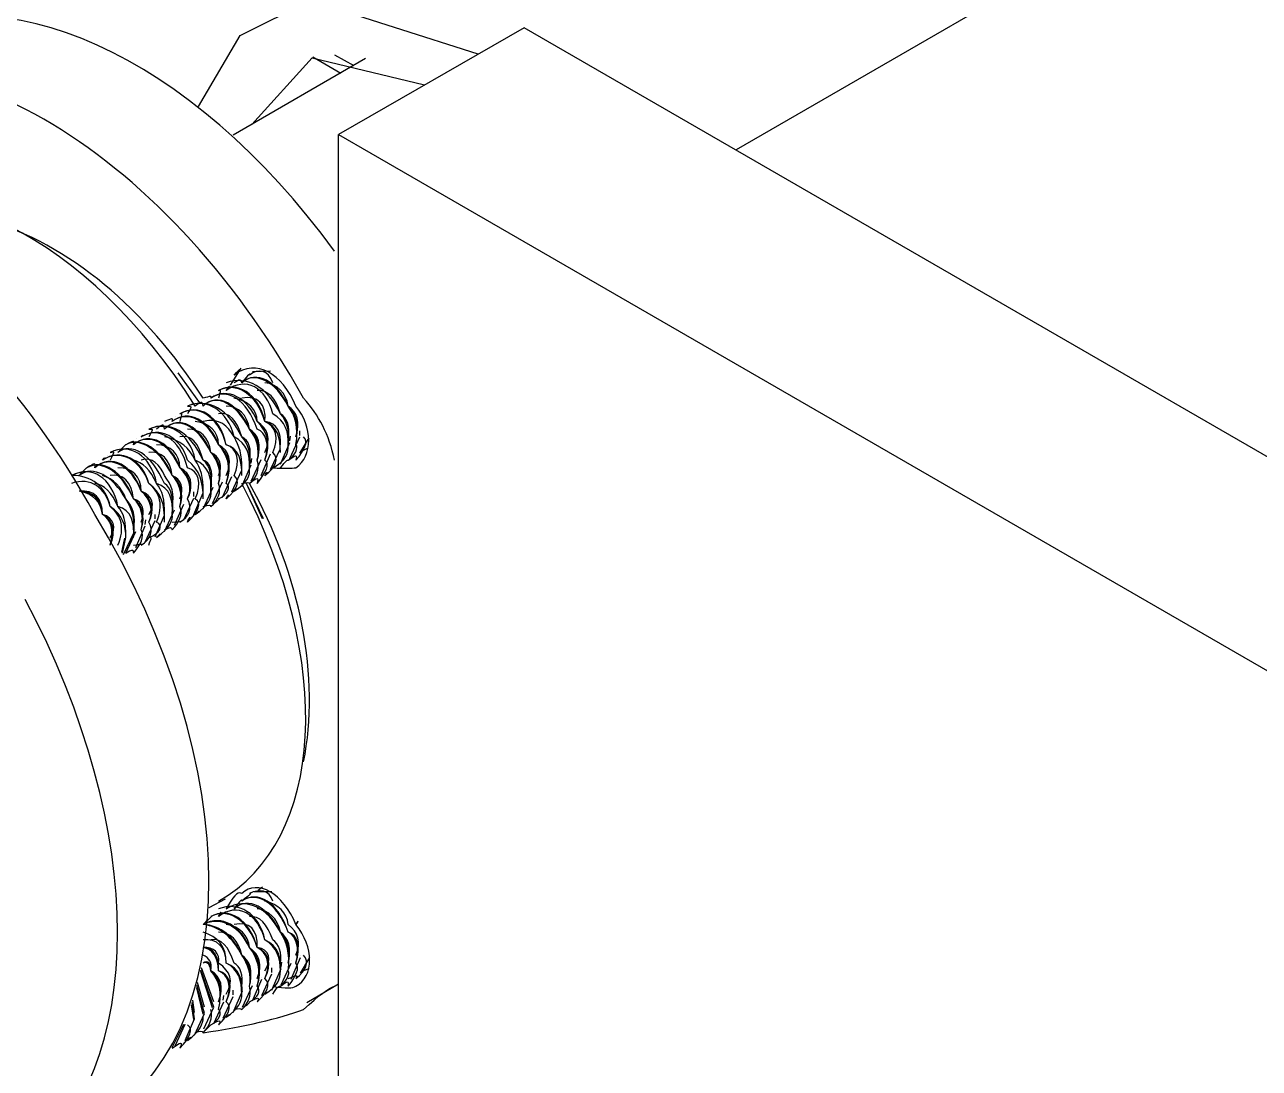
# Model space of a CAD drawing. Header units: inches. Extents: x 0.3 to 33.8, y 15.5 to 37.1.
# Drawn here: x 21.286 to 22.11, y 28.895 to 29.592 of the extents above; entities that cross this region are included whole.
import ezdxf

# ---------------------------------------------------------------- set-up
doc = ezdxf.new("R2010")
doc.units = ezdxf.units.IN
doc.header["$MEASUREMENT"] = 0

# ---------------------------------------------------------------- blocks, each defined once
blk = doc.blocks.new('60298_1')
at = {"transparency": 33554687}
for points in [[(24.06203, 30.83627), (21.76092, 29.50807)], [(21.40201, 29.53699), (21.4299, 29.5845), (21.47689, 29.60774), (21.58844, 29.57211)], [(21.61942, 29.58966), (21.49548, 29.5184), (22.94711, 28.68027)], [(23.07105, 28.75153), (21.61942, 29.58966)], [(21.4929, 29.57159), (21.50581, 29.56436)], [(21.51356, 29.56901), (21.42525, 29.51788)], [(21.43764, 29.52511), (21.47793, 29.56952), (21.5528, 29.55145)], [(21.49703, 29.55919), (21.47844, 29.57004)], [(21.49548, 28.6529), (21.49548, 29.5184)], [(21.40305, 29.3392), (21.38859, 29.35934)], [(21.40305, 29.3392), (21.38859, 29.35934)], [(21.43042, 29.36244), (21.42319, 29.35108)], [(21.45004, 29.36038), (21.43816, 29.35986)], [(21.43816, 29.35986), (21.43816, 29.35986)], [(21.44384, 29.36296), (21.44384, 29.36296)], [(21.44384, 29.36296), (21.44384, 29.36296)], [(21.41906, 29.34902), (21.41906, 29.34902)], [(21.42525, 29.35263), (21.42525, 29.35263)], [(21.43197, 29.35625), (21.43197, 29.35625)], [(21.40615, 29.34127), (21.40615, 29.34127)], [(21.41234, 29.34488), (21.41234, 29.34488)], [(21.39324, 29.33404), (21.39324, 29.33404)], [(21.39943, 29.33766), (21.39943, 29.33766)], [(21.38032, 29.32629), (21.38032, 29.32629)], [(21.38652, 29.33043), (21.38652, 29.33043)], [(21.3607, 29.31545), (21.3607, 29.31545)], [(21.36742, 29.31907), (21.36742, 29.31907)], [(21.37361, 29.32268), (21.37361, 29.32268)], [(21.46295, 29.3139), (21.46346, 29.317)], [(21.46295, 29.30202), (21.46966, 29.31648)], [(21.46966, 29.31752), (21.46966, 29.32061)], [(21.46966, 29.30564), (21.47586, 29.31597)], [(21.47534, 29.31958), (21.47534, 29.31958)], [(21.34831, 29.3077), (21.34831, 29.3077)], [(21.3545, 29.31183), (21.3545, 29.31183)], [(21.45004, 29.29479), (21.45675, 29.30873)], [(21.45675, 29.29841), (21.46295, 29.31287)], [(21.45675, 29.31028), (21.45675, 29.31028)], [(21.47224, 29.3077), (21.47534, 29.30925)], [(21.47534, 29.30925), (21.47534, 29.30925)], [(21.3354, 29.30047), (21.3354, 29.30047)], [(21.34159, 29.30409), (21.34159, 29.30409)], [(21.43713, 29.29892), (21.43764, 29.30202)], [(21.43713, 29.28705), (21.44384, 29.30151)], [(21.44384, 29.29066), (21.45004, 29.30512)], [(21.44384, 29.30306), (21.44384, 29.30306)], [(21.45004, 29.30667), (21.45004, 29.30667)], [(21.46295, 29.30202), (21.46295, 29.30202)], [(21.46966, 29.30564), (21.46966, 29.30564)], [(21.32249, 29.29324), (21.32249, 29.29324)], [(21.32868, 29.29686), (21.32868, 29.29686)], [(21.42422, 29.27982), (21.43093, 29.29428)], [(21.42422, 29.2917), (21.42422, 29.2917)], [(21.43093, 29.29531), (21.43093, 29.29841)], [(21.43093, 29.28343), (21.43713, 29.29789)], [(21.45004, 29.29479), (21.45004, 29.29479)], [(21.45675, 29.29841), (21.45675, 29.29841)], [(21.40511, 29.28033), (21.40511, 29.28343)], [(21.40511, 29.26846), (21.41182, 29.28292)], [(21.41131, 29.27207), (21.41802, 29.28653)], [(21.41131, 29.28447), (21.41131, 29.28447)], [(21.41802, 29.2762), (21.42422, 29.29014)], [(21.41802, 29.28808), (21.41802, 29.28808)], [(21.43093, 29.28343), (21.43093, 29.28343)], [(21.44539, 29.26174), (21.43403, 29.2855)], [(21.44488, 29.26174), (21.43403, 29.2855)], [(21.43713, 29.28705), (21.43713, 29.28705)], [(21.44384, 29.29066), (21.44384, 29.29066)], [(21.3922, 29.26123), (21.39891, 29.27569)], [(21.39891, 29.27672), (21.39891, 29.27982)], [(21.39891, 29.26484), (21.40511, 29.2793)], [(21.41802, 29.2762), (21.41802, 29.2762)], [(21.42422, 29.27982), (21.42422, 29.27982)], [(21.37929, 29.25348), (21.386, 29.26794)], [(21.386, 29.25761), (21.3922, 29.27155)], [(21.386, 29.26949), (21.386, 29.26949)], [(21.3922, 29.27311), (21.3922, 29.27311)], [(21.40511, 29.26846), (21.40511, 29.26846)], [(21.41131, 29.27207), (21.41131, 29.27207)], [(21.36638, 29.25813), (21.3669, 29.26123)], [(21.36638, 29.24625), (21.37309, 29.26071)], [(21.37309, 29.26174), (21.37309, 29.26484)], [(21.37309, 29.24987), (21.37929, 29.26432)], [(21.37929, 29.26587), (21.37929, 29.26587)], [(21.3922, 29.26123), (21.3922, 29.26123)], [(21.39891, 29.26484), (21.39891, 29.26484)], [(21.35192, 29.23799), (21.35915, 29.25296)], [(21.35347, 29.23902), (21.36018, 29.25348)], [(21.35347, 29.2509), (21.35347, 29.2509)], [(21.36018, 29.24264), (21.36638, 29.2571)], [(21.36018, 29.25451), (21.36018, 29.25451)], [(21.37309, 29.24987), (21.37309, 29.24987)], [(21.37929, 29.25348), (21.37929, 29.25348)], [(21.386, 29.25761), (21.386, 29.25761)], [(21.34727, 29.24728), (21.34727, 29.24728)], [(21.35089, 29.23954), (21.35295, 29.24883)], [(21.35141, 29.23902), (21.35347, 29.24935)], [(21.36018, 29.24264), (21.36018, 29.24264)], [(21.36638, 29.24625), (21.36638, 29.24625)], [(21.35347, 29.23902), (21.35347, 29.23902)], [(21.45107, 29.01283), (21.43919, 29.01283)], [(21.43919, 29.01283), (21.43919, 29.01283)], [(21.44488, 29.01593), (21.44178, 29.01387)], [(21.44488, 29.01593), (21.44488, 29.01593)], [(21.40924, 29.00251), (21.42009, 29.00819)], [(21.42628, 29.00509), (21.42628, 29.00509)], [(21.43248, 29.0087), (21.43248, 29.0087)], [(21.41338, 28.99786), (21.41338, 28.99786)], [(21.41957, 29.00147), (21.41957, 29.00147)], [(21.47018, 28.97049), (21.47018, 28.97049)], [(21.47586, 28.97255), (21.47586, 28.97255)], [(21.41234, 28.93951), (21.40408, 28.96223)], [(21.45107, 28.95913), (21.45107, 28.96223)], [(21.45107, 28.94725), (21.45727, 28.96171)], [(21.45727, 28.96274), (21.45779, 28.96584)], [(21.45727, 28.95087), (21.46398, 28.96532)], [(21.46398, 28.95448), (21.47018, 28.96894)], [(21.46398, 28.96687), (21.46398, 28.96687)], [(21.47018, 28.95861), (21.47638, 28.96894)], [(21.47276, 28.96068), (21.47586, 28.96171)], [(21.47586, 28.96171), (21.47586, 28.96171)], [(21.41234, 28.93589), (21.40356, 28.96068)], [(21.41131, 28.93537), (21.40356, 28.95964)], [(21.43816, 28.94002), (21.44436, 28.95448)], [(21.44436, 28.94363), (21.45107, 28.9581)], [(21.44436, 28.95551), (21.44436, 28.95551)], [(21.46398, 28.95448), (21.46398, 28.95448)], [(21.47018, 28.95861), (21.47018, 28.95861)], [(21.40615, 28.93176), (21.40098, 28.95035)], [(21.40511, 28.93124), (21.40098, 28.9488)], [(21.40615, 28.93589), (21.4015, 28.95241)], [(21.42525, 28.94415), (21.42525, 28.94725)], [(21.42525, 28.93227), (21.43145, 28.94673)], [(21.43145, 28.93589), (21.43816, 28.95035)], [(21.43145, 28.94828), (21.43145, 28.94828)], [(21.43816, 28.9519), (21.43816, 28.9519)], [(21.45107, 28.94725), (21.45107, 28.94725)], [(21.45727, 28.95087), (21.45727, 28.95087)], [(21.47431, 28.93899), (21.49548, 28.95138)], [(21.39891, 28.92763), (21.39737, 28.93744)], [(21.39943, 28.92814), (21.39788, 28.93899)], [(21.39943, 28.93227), (21.3984, 28.94054)], [(21.41234, 28.92505), (21.41906, 28.93951)], [(21.41234, 28.93692), (21.41234, 28.93692)], [(21.41854, 28.94054), (21.41906, 28.94363)], [(21.41854, 28.92866), (21.42525, 28.94312)], [(21.43816, 28.94002), (21.43816, 28.94002)], [(21.44436, 28.94363), (21.44436, 28.94363)], [(21.39943, 28.9173), (21.40615, 28.93176)], [(21.39943, 28.92969), (21.39943, 28.92969)], [(21.40563, 28.92143), (21.41234, 28.93589)], [(21.40615, 28.93331), (21.40615, 28.93331)], [(21.41854, 28.92866), (21.41854, 28.92866)], [(21.42525, 28.93227), (21.42525, 28.93227)], [(21.43145, 28.93589), (21.43145, 28.93589)], [(21.38446, 28.90904), (21.3922, 28.92453)], [(21.38652, 28.91007), (21.39324, 28.92453)], [(21.39324, 28.91368), (21.39943, 28.92814)], [(21.39324, 28.92556), (21.39324, 28.92556)], [(21.39324, 28.92453), (21.39324, 28.92453)], [(21.40563, 28.92143), (21.40563, 28.92143)], [(21.41234, 28.92505), (21.41234, 28.92505)], [(21.39324, 28.91368), (21.39324, 28.91368)], [(21.39943, 28.9173), (21.39943, 28.9173)], [(21.38652, 28.91007), (21.38652, 28.91007)]]:
    blk.add_lwpolyline(points, dxfattribs=at)
for points in [[(21.4929, 29.44042), (21.39767, 29.5714), (21.2688, 29.62989), (21.18306, 29.57985)], [(21.39995, 29.33714), (21.32923, 29.44935), (21.22344, 29.50304), (21.15207, 29.46108)], [(21.40511, 29.3423), (21.3673, 29.40172), (21.31533, 29.44585), (21.26052, 29.46108)], [(21.41544, 29.00664), (21.487, 29.0472), (21.49313, 29.16647), (21.43093, 29.2855)], [(21.47224, 29.09959), (21.48322, 29.15556), (21.47073, 29.22325), (21.4361, 29.2855)], [(21.28634, 28.83106), (21.36884, 28.89393), (21.36833, 29.05477), (21.28634, 29.20804)]]:
    blk.add_open_spline(points, degree=3, dxfattribs=at)
for points, knots in [([(21.4929, 29.30099), (21.48928, 29.31798), (21.48228, 29.33119), (21.47224, 29.3423), (21.37803, 29.51177), (21.22112, 29.60236), (21.12109, 29.5437), (21.10485, 29.53523), (21.08874, 29.51841), (21.07461, 29.49206)], [0, 0, 0, 0, 1, 1, 1, 2, 2, 2, 3, 3, 3, 3]), ([(21.33282, 28.85688), (21.43439, 28.91617), (21.43439, 29.09734), (21.33282, 29.26484), (21.24085, 29.43258), (21.08395, 29.52316), (20.98682, 29.46624)], [0, 0, 0, 0, 1, 1, 1, 2, 2, 2, 2]), ([(21.45159, 29.29583), (21.45965, 29.29551), (21.46442, 29.29569), (21.46708, 29.29583), (21.47853, 29.30383), (21.47853, 29.32324), (21.46708, 29.33714), (21.45779, 29.35917), (21.44098, 29.36887), (21.42577, 29.35779), (21.4306, 29.36287), (21.43058, 29.36287), (21.42577, 29.35779)], [0, 0, 0, 0, 1, 1, 1, 2, 2, 2, 3, 3, 3, 4, 4, 4, 4]), ([(21.45159, 29.35263), (21.44849, 29.36141), (21.44219, 29.36235), (21.4361, 29.35779), (21.4367, 29.35917), (21.43584, 29.35848), (21.43093, 29.35263)], [0, 0, 0, 0, 1, 1, 1, 2, 2, 2, 2]), ([(21.45159, 29.30615), (21.45609, 29.31552), (21.45376, 29.32334), (21.44642, 29.32681), (21.44098, 29.34547), (21.42697, 29.35356), (21.41544, 29.34747), (21.41739, 29.34802), (21.41653, 29.34733), (21.41544, 29.3423)], [0, 0, 0, 0, 1, 1, 1, 2, 2, 2, 3, 3, 3, 3]), ([(21.45675, 29.30615), (21.45689, 29.31599), (21.45456, 29.3238), (21.44642, 29.32681), (21.44179, 29.34594), (21.42778, 29.35403), (21.41544, 29.34747)], [0, 0, 0, 0, 1, 1, 1, 2, 2, 2, 2]), ([(21.46192, 29.31132), (21.46252, 29.31924), (21.46019, 29.32706), (21.45159, 29.33197), (21.44742, 29.34918), (21.43341, 29.35727), (21.4206, 29.34747), (21.42383, 29.35174), (21.42297, 29.35105), (21.4206, 29.34747)], [0, 0, 0, 0, 1, 1, 1, 2, 2, 2, 3, 3, 3, 3]), ([(21.46192, 29.31132), (21.46333, 29.31971), (21.461, 29.32752), (21.45675, 29.33197), (21.44822, 29.34965), (21.43421, 29.35774), (21.4206, 29.35263)], [0, 0, 0, 0, 1, 1, 1, 2, 2, 2, 2]), ([(21.46708, 29.31132), (21.46896, 29.32296), (21.46663, 29.33077), (21.46192, 29.33714), (21.45385, 29.3529), (21.43985, 29.36099), (21.43093, 29.35263), (21.43026, 29.35546), (21.42941, 29.35476), (21.42577, 29.35263)], [0, 0, 0, 0, 1, 1, 1, 2, 2, 2, 3, 3, 3, 3]), ([(21.46708, 29.31648), (21.46977, 29.32342), (21.46744, 29.33124), (21.46192, 29.33714), (21.45466, 29.35337), (21.44065, 29.36146), (21.43093, 29.35263)], [0, 0, 0, 0, 1, 1, 1, 2, 2, 2, 2]), ([(21.46708, 29.31648), (21.4699, 29.32645), (21.46794, 29.33304), (21.46192, 29.33714), (21.46035, 29.34619), (21.45455, 29.35179), (21.44642, 29.35263)], [0, 0, 0, 0, 1, 1, 1, 2, 2, 2, 2]), ([(21.44126, 29.30099), (21.44321, 29.30809), (21.44088, 29.31591), (21.4361, 29.32165), (21.42811, 29.33804), (21.4141, 29.34613), (21.40511, 29.33714), (21.40451, 29.34059), (21.40366, 29.3399), (21.39995, 29.33714)], [0, 0, 0, 0, 1, 1, 1, 2, 2, 2, 3, 3, 3, 3]), ([(21.44642, 29.30099), (21.44965, 29.31181), (21.44732, 29.31963), (21.44126, 29.32165), (21.43455, 29.34175), (21.42054, 29.34984), (21.41028, 29.3423), (21.41095, 29.34431), (21.41009, 29.34362), (21.40511, 29.3423)], [0, 0, 0, 0, 1, 1, 1, 2, 2, 2, 3, 3, 3, 3]), ([(21.44126, 29.30099), (21.44402, 29.30856), (21.44169, 29.31637), (21.4361, 29.32165), (21.42892, 29.3385), (21.4149, 29.34659), (21.40511, 29.33714)], [0, 0, 0, 0, 1, 1, 1, 2, 2, 2, 2]), ([(21.44642, 29.30099), (21.45046, 29.31227), (21.44812, 29.32009), (21.44126, 29.32681), (21.43535, 29.34222), (21.42134, 29.35031), (21.41028, 29.3423)], [0, 0, 0, 0, 1, 1, 1, 2, 2, 2, 2]), ([(21.44642, 29.30615), (21.4506, 29.3153), (21.44863, 29.32189), (21.44126, 29.32681), (21.44104, 29.33504), (21.43524, 29.34064), (21.42577, 29.3423)], [0, 0, 0, 0, 1, 1, 1, 2, 2, 2, 2]), ([(21.45675, 29.31132), (21.45703, 29.31902), (21.45507, 29.3256), (21.44642, 29.32681), (21.44748, 29.33875), (21.44168, 29.34436), (21.43093, 29.3423)], [0, 0, 0, 0, 1, 1, 1, 2, 2, 2, 2]), ([(21.46192, 29.31648), (21.46347, 29.32273), (21.46151, 29.32932), (21.45675, 29.33197), (21.45391, 29.34247), (21.44812, 29.34808), (21.44126, 29.34747)], [0, 0, 0, 0, 1, 1, 1, 2, 2, 2, 2]), ([(21.42577, 29.29066), (21.43034, 29.30066), (21.42801, 29.30848), (21.4206, 29.31132), (21.41524, 29.33061), (21.40123, 29.33869), (21.38962, 29.33197), (21.39164, 29.33316), (21.39079, 29.33247), (21.38962, 29.32681)], [0, 0, 0, 0, 1, 1, 1, 2, 2, 2, 3, 3, 3, 3]), ([(21.43093, 29.29066), (21.43115, 29.30113), (21.42882, 29.30894), (21.4206, 29.31132), (21.41604, 29.33107), (21.40203, 29.33916), (21.38962, 29.33197)], [0, 0, 0, 0, 1, 1, 1, 2, 2, 2, 2]), ([(21.4361, 29.29583), (21.43758, 29.30484), (21.43525, 29.31266), (21.43093, 29.31648), (21.42248, 29.33479), (21.40847, 29.34288), (21.39478, 29.33714)], [0, 0, 0, 0, 1, 1, 1, 2, 2, 2, 2]), ([(21.4361, 29.29583), (21.43678, 29.30438), (21.43445, 29.31219), (21.42577, 29.31648), (21.42167, 29.33432), (21.40766, 29.34241), (21.39478, 29.33714), (21.39808, 29.33688), (21.39722, 29.33618), (21.39478, 29.33197)], [0, 0, 0, 0, 1, 1, 1, 2, 2, 2, 3, 3, 3, 3]), ([(21.4361, 29.30099), (21.43772, 29.30787), (21.43576, 29.31446), (21.43093, 29.31648), (21.42816, 29.32761), (21.42237, 29.33321), (21.41544, 29.33197)], [0, 0, 0, 0, 1, 1, 1, 2, 2, 2, 2]), ([(21.44126, 29.30099), (21.44416, 29.31158), (21.4422, 29.31817), (21.4361, 29.32165), (21.4346, 29.33132), (21.42881, 29.33693), (21.4206, 29.33714)], [0, 0, 0, 0, 1, 1, 1, 2, 2, 2, 2]), ([(21.41028, 29.28033), (21.41184, 29.28998), (21.40951, 29.29779), (21.40511, 29.30099), (21.39673, 29.31992), (21.38272, 29.32801), (21.36896, 29.32165)], [0, 0, 0, 0, 1, 1, 1, 2, 2, 2, 2]), ([(21.41544, 29.2855), (21.41747, 29.29323), (21.41514, 29.30104), (21.41028, 29.30615), (21.40236, 29.32317), (21.38835, 29.33126), (21.37929, 29.32165), (21.37877, 29.32573), (21.37791, 29.32504), (21.37413, 29.32165)], [0, 0, 0, 0, 1, 1, 1, 2, 2, 2, 3, 3, 3, 3]), ([(21.4206, 29.2855), (21.42391, 29.29695), (21.42158, 29.30476), (21.41544, 29.31132), (21.4088, 29.32689), (21.39479, 29.33498), (21.38446, 29.32681), (21.38521, 29.32944), (21.38435, 29.32875), (21.37929, 29.32681)], [0, 0, 0, 0, 1, 1, 1, 2, 2, 2, 3, 3, 3, 3]), ([(21.41544, 29.2855), (21.41827, 29.29369), (21.41594, 29.30151), (21.41028, 29.30615), (21.40317, 29.32364), (21.38916, 29.33173), (21.37929, 29.32165)], [0, 0, 0, 0, 1, 1, 1, 2, 2, 2, 2]), ([(21.4206, 29.2855), (21.42471, 29.29741), (21.42238, 29.30523), (21.41544, 29.31132), (21.4096, 29.32735), (21.3956, 29.33544), (21.38446, 29.32681)], [0, 0, 0, 0, 1, 1, 1, 2, 2, 2, 2]), ([(21.4206, 29.29066), (21.42485, 29.30043), (21.42289, 29.30702), (21.41544, 29.31132), (21.41529, 29.32018), (21.4095, 29.32578), (21.39995, 29.32681)], [0, 0, 0, 0, 1, 1, 1, 2, 2, 2, 2]), ([(21.43093, 29.29583), (21.43128, 29.30415), (21.42932, 29.31074), (21.42577, 29.31648), (21.42173, 29.32389), (21.41593, 29.3295), (21.40511, 29.32681)], [0, 0, 0, 0, 1, 1, 1, 2, 2, 2, 2]), ([(21.39995, 29.27517), (21.4046, 29.28579), (21.40226, 29.29361), (21.39478, 29.29583), (21.38949, 29.31574), (21.37548, 29.32383), (21.3638, 29.31648), (21.36589, 29.3183), (21.36504, 29.3176), (21.3638, 29.31648)], [0, 0, 0, 0, 1, 1, 1, 2, 2, 2, 3, 3, 3, 3]), ([(21.40511, 29.27517), (21.4054, 29.28626), (21.40307, 29.29408), (21.39478, 29.30099), (21.3903, 29.3162), (21.37628, 29.32429), (21.3638, 29.31648)], [0, 0, 0, 0, 1, 1, 1, 2, 2, 2, 2]), ([(21.41028, 29.28033), (21.41103, 29.28951), (21.4087, 29.29733), (21.39995, 29.30099), (21.39593, 29.31946), (21.38192, 29.32755), (21.36896, 29.32165), (21.37233, 29.32201), (21.37147, 29.32132), (21.36896, 29.31648)], [0, 0, 0, 0, 1, 1, 1, 2, 2, 2, 3, 3, 3, 3]), ([(21.40511, 29.28033), (21.40554, 29.28929), (21.40358, 29.29588), (21.39995, 29.30099), (21.39598, 29.30903), (21.39019, 29.31463), (21.37929, 29.31648)], [0, 0, 0, 0, 1, 1, 1, 2, 2, 2, 2]), ([(21.41028, 29.2855), (21.41198, 29.293), (21.41001, 29.29959), (21.40511, 29.30099), (21.40242, 29.31274), (21.39662, 29.31835), (21.38962, 29.31648)], [0, 0, 0, 0, 1, 1, 1, 2, 2, 2, 2]), ([(21.41544, 29.29066), (21.41841, 29.29672), (21.41645, 29.30331), (21.41028, 29.30615), (21.40886, 29.31646), (21.40306, 29.32206), (21.39478, 29.32165)], [0, 0, 0, 0, 1, 1, 1, 2, 2, 2, 2]), ([(21.46192, 29.30099), (21.46696, 29.30458), (21.46799, 29.30498), (21.46708, 29.30099), (21.4731, 29.30793), (21.47543, 29.3131), (21.47224, 29.31648)], [0, 0, 0, 0, 1, 1, 1, 2, 2, 2, 2]), ([(21.38446, 29.26484), (21.38529, 29.27464), (21.38296, 29.28246), (21.37413, 29.2855), (21.37018, 29.30459), (21.35617, 29.31268), (21.34314, 29.30615), (21.34659, 29.30715), (21.34573, 29.30646), (21.34314, 29.30099)], [0, 0, 0, 0, 1, 1, 1, 2, 2, 2, 3, 3, 3, 3]), ([(21.38962, 29.27001), (21.39172, 29.27836), (21.38939, 29.28618), (21.38446, 29.29066), (21.37662, 29.30831), (21.36261, 29.3164), (21.35347, 29.31132), (21.35302, 29.31086), (21.35217, 29.31017), (21.34831, 29.30615)], [0, 0, 0, 0, 1, 1, 1, 2, 2, 2, 3, 3, 3, 3]), ([(21.38446, 29.26484), (21.38609, 29.27511), (21.38376, 29.28293), (21.37929, 29.2855), (21.37098, 29.30506), (21.35698, 29.31314), (21.34831, 29.30615)], [0, 0, 0, 0, 1, 1, 1, 2, 2, 2, 2]), ([(21.39478, 29.27517), (21.39816, 29.28208), (21.39583, 29.28989), (21.38962, 29.29583), (21.38305, 29.31202), (21.36904, 29.32012), (21.35863, 29.31132), (21.35946, 29.31458), (21.3586, 29.31389), (21.35347, 29.31132)], [0, 0, 0, 0, 1, 1, 1, 2, 2, 2, 3, 3, 3, 3]), ([(21.38962, 29.27001), (21.39253, 29.27883), (21.3902, 29.28665), (21.38446, 29.29066), (21.37742, 29.30877), (21.36341, 29.31686), (21.35347, 29.31132)], [0, 0, 0, 0, 1, 1, 1, 2, 2, 2, 2]), ([(21.39478, 29.27517), (21.39896, 29.28255), (21.39663, 29.29036), (21.38962, 29.29583), (21.38386, 29.31249), (21.36985, 29.32058), (21.35863, 29.31132)], [0, 0, 0, 0, 1, 1, 1, 2, 2, 2, 2]), ([(21.39478, 29.27517), (21.3991, 29.28557), (21.39714, 29.29216), (21.38962, 29.29583), (21.38955, 29.30531), (21.38375, 29.31092), (21.37413, 29.31132)], [0, 0, 0, 0, 1, 1, 1, 2, 2, 2, 2]), ([(21.45159, 29.29583), (21.45409, 29.29715), (21.45512, 29.29754), (21.45159, 29.29583), (21.46022, 29.30049), (21.46255, 29.30567), (21.46192, 29.31132)], [0, 0, 0, 0, 1, 1, 1, 2, 2, 2, 2]), ([(21.45675, 29.29583), (21.46052, 29.30086), (21.46155, 29.30126), (21.46192, 29.30099), (21.46666, 29.30421), (21.46899, 29.30939), (21.46708, 29.31132)], [0, 0, 0, 0, 1, 1, 1, 2, 2, 2, 2]), ([(21.36896, 29.25968), (21.37241, 29.26721), (21.37008, 29.27503), (21.3638, 29.28033), (21.35731, 29.29716), (21.3433, 29.30525), (21.33282, 29.29583), (21.33371, 29.29972), (21.33286, 29.29902), (21.32765, 29.29583)], [0, 0, 0, 0, 1, 1, 1, 2, 2, 2, 3, 3, 3, 3]), ([(21.36896, 29.25968), (21.37322, 29.26768), (21.37089, 29.2755), (21.3638, 29.28033), (21.35811, 29.29762), (21.3441, 29.30571), (21.33282, 29.29583)], [0, 0, 0, 0, 1, 1, 1, 2, 2, 2, 2]), ([(21.37929, 29.25968), (21.37966, 29.2714), (21.37732, 29.27921), (21.36896, 29.2855), (21.36455, 29.30134), (21.35054, 29.30943), (21.33798, 29.30099)], [0, 0, 0, 0, 1, 1, 1, 2, 2, 2, 2]), ([(21.37413, 29.25968), (21.37885, 29.27093), (21.37652, 29.27875), (21.36896, 29.2855), (21.36374, 29.30088), (21.34973, 29.30897), (21.33798, 29.30099), (21.34015, 29.30343), (21.33929, 29.30274), (21.33798, 29.30099)], [0, 0, 0, 0, 1, 1, 1, 2, 2, 2, 3, 3, 3, 3]), ([(21.37929, 29.26484), (21.37979, 29.27442), (21.37783, 29.28101), (21.37413, 29.2855), (21.37024, 29.29416), (21.36444, 29.29977), (21.35863, 29.30099)], [0, 0, 0, 0, 1, 1, 1, 2, 2, 2, 2]), ([(21.38446, 29.27001), (21.38623, 29.27814), (21.38427, 29.28472), (21.37929, 29.29066), (21.37667, 29.29788), (21.37088, 29.30348), (21.3638, 29.30099)], [0, 0, 0, 0, 1, 1, 1, 2, 2, 2, 2]), ([(21.38962, 29.27517), (21.39267, 29.28186), (21.3907, 29.28844), (21.38446, 29.29066), (21.38311, 29.3016), (21.37732, 29.3072), (21.36896, 29.30615)], [0, 0, 0, 0, 1, 1, 1, 2, 2, 2, 2]), ([(21.43093, 29.2855), (21.43478, 29.286), (21.43581, 29.2864), (21.4361, 29.2855), (21.44091, 29.28935), (21.44324, 29.29453), (21.44126, 29.30099)], [0, 0, 0, 0, 1, 1, 1, 2, 2, 2, 2]), ([(21.4361, 29.2855), (21.44121, 29.28971), (21.44224, 29.29011), (21.44126, 29.2855), (21.44735, 29.29306), (21.44968, 29.29824), (21.44642, 29.30099)], [0, 0, 0, 0, 1, 1, 1, 2, 2, 2, 2]), ([(21.44642, 29.29066), (21.44765, 29.29343), (21.44868, 29.29383), (21.44642, 29.29066), (21.45379, 29.29678), (21.45612, 29.30196), (21.45159, 29.30615)], [0, 0, 0, 0, 1, 1, 1, 2, 2, 2, 2]), ([(21.35863, 29.24935), (21.35954, 29.25978), (21.35721, 29.2676), (21.34831, 29.27001), (21.34444, 29.28973), (21.33042, 29.29782), (21.31732, 29.29066), (21.32147, 29.29265), (21.32118, 29.29246), (21.31732, 29.29066)], [0, 0, 0, 0, 1, 1, 1, 2, 2, 2, 3, 3, 3, 3]), ([(21.3638, 29.25451), (21.36598, 29.2635), (21.36364, 29.27132), (21.35863, 29.27517), (21.35087, 29.29344), (21.33686, 29.30154), (21.32765, 29.29583), (21.32728, 29.296), (21.32642, 29.29531), (21.32249, 29.29066)], [0, 0, 0, 0, 1, 1, 1, 2, 2, 2, 3, 3, 3, 3]), ([(21.35863, 29.24935), (21.36034, 29.26025), (21.35801, 29.26807), (21.35347, 29.27517), (21.34524, 29.29019), (21.33123, 29.29828), (21.32249, 29.29066)], [0, 0, 0, 0, 1, 1, 1, 2, 2, 2, 2]), ([(21.3638, 29.25451), (21.36678, 29.26396), (21.36445, 29.27178), (21.35863, 29.27517), (21.35168, 29.29391), (21.33766, 29.302), (21.32765, 29.29583)], [0, 0, 0, 0, 1, 1, 1, 2, 2, 2, 2]), ([(21.3638, 29.25968), (21.36692, 29.26699), (21.36496, 29.27358), (21.35863, 29.27517), (21.35736, 29.28673), (21.35157, 29.29234), (21.34314, 29.29066)], [0, 0, 0, 0, 1, 1, 1, 2, 2, 2, 2]), ([(21.36896, 29.26484), (21.37336, 29.27071), (21.37139, 29.27729), (21.3638, 29.28033), (21.3638, 29.29045), (21.358, 29.29605), (21.34831, 29.29583)], [0, 0, 0, 0, 1, 1, 1, 2, 2, 2, 2]), ([(21.42577, 29.28033), (21.42834, 29.28228), (21.42937, 29.28268), (21.42577, 29.28033), (21.43448, 29.28563), (21.43681, 29.29081), (21.4361, 29.29583)], [0, 0, 0, 0, 1, 1, 1, 2, 2, 2, 2]), ([(21.35347, 29.24935), (21.35391, 29.25653), (21.35158, 29.26435), (21.34314, 29.27001), (21.34064, 29.28329), (21.33022, 29.29119), (21.31732, 29.29066)], [0, 0, 0, 0, 1, 1, 1, 2, 2, 2, 2]), ([(21.34831, 29.24418), (21.3531, 29.25607), (21.35077, 29.26388), (21.34314, 29.27001), (21.34016, 29.28227), (21.33036, 29.29002), (21.31732, 29.2855)], [0, 0, 0, 0, 1, 1, 1, 2, 2, 2, 2]), ([(21.35347, 29.24935), (21.35405, 29.25956), (21.35208, 29.26614), (21.34831, 29.27001), (21.34449, 29.2793), (21.3387, 29.2849), (21.33282, 29.2855)], [0, 0, 0, 0, 1, 1, 1, 2, 2, 2, 2]), ([(21.35863, 29.25451), (21.36048, 29.26327), (21.35852, 29.26986), (21.35347, 29.27517), (21.35093, 29.28302), (21.34514, 29.28862), (21.33798, 29.29066)], [0, 0, 0, 0, 1, 1, 1, 2, 2, 2, 2]), ([(21.40511, 29.27001), (21.40903, 29.27114), (21.41006, 29.27153), (21.41028, 29.27001), (21.41517, 29.27448), (21.4175, 29.27966), (21.41544, 29.2855)], [0, 0, 0, 0, 1, 1, 1, 2, 2, 2, 2]), ([(21.41028, 29.27001), (21.41547, 29.27485), (21.4165, 29.27525), (21.41544, 29.27517), (21.4216, 29.2782), (21.42394, 29.28338), (21.4206, 29.2855)], [0, 0, 0, 0, 1, 1, 1, 2, 2, 2, 2]), ([(21.4206, 29.27517), (21.4219, 29.27857), (21.42293, 29.27897), (21.4206, 29.27517), (21.42804, 29.28191), (21.43037, 29.28709), (21.42577, 29.29066)], [0, 0, 0, 0, 1, 1, 1, 2, 2, 2, 2]), ([(21.34314, 29.24935), (21.34761, 29.25584), (21.34565, 29.26243), (21.33798, 29.26484), (21.33805, 29.27558), (21.33226, 29.28119), (21.32249, 29.28033)], [0, 0, 0, 0, 1, 1, 1, 2, 2, 2, 2]), ([(21.34314, 29.24418), (21.34584, 29.25498), (21.34363, 29.26139), (21.33798, 29.26484), (21.33675, 29.27331), (21.33225, 29.27846), (21.32249, 29.28033)], [0, 0, 0, 0, 1, 1, 1, 2, 2, 2, 2]), ([(21.34314, 29.24418), (21.3472, 29.25373), (21.34489, 29.26106), (21.33798, 29.26484), (21.33709, 29.27457), (21.33185, 29.28026), (21.32249, 29.28033)], [0, 0, 0, 0, 1, 1, 1, 2, 2, 2, 2]), ([(21.38446, 29.25968), (21.38972, 29.25999), (21.39075, 29.26038), (21.38962, 29.25968), (21.39586, 29.26333), (21.39819, 29.26851), (21.39478, 29.27517)], [0, 0, 0, 0, 1, 1, 1, 2, 2, 2, 2]), ([(21.39478, 29.25968), (21.39616, 29.2637), (21.39719, 29.2641), (21.39478, 29.25968), (21.40229, 29.26705), (21.40462, 29.27223), (21.39995, 29.27517)], [0, 0, 0, 0, 1, 1, 1, 2, 2, 2, 2]), ([(21.39995, 29.26484), (21.40259, 29.26742), (21.40362, 29.26782), (21.39995, 29.26484), (21.40873, 29.27076), (21.41106, 29.27594), (21.41028, 29.28033)], [0, 0, 0, 0, 1, 1, 1, 2, 2, 2, 2]), ([(21.37929, 29.25451), (21.38328, 29.25627), (21.38431, 29.25667), (21.38446, 29.25451), (21.38942, 29.25962), (21.39175, 29.26479), (21.38962, 29.27001)], [0, 0, 0, 0, 1, 1, 1, 2, 2, 2, 2]), ([(21.35863, 29.24418), (21.36398, 29.24513), (21.365, 29.24552), (21.3638, 29.24418), (21.37011, 29.24847), (21.37244, 29.25364), (21.36896, 29.25968)], [0, 0, 0, 0, 1, 1, 1, 2, 2, 2, 2]), ([(21.36896, 29.24418), (21.37041, 29.24884), (21.37144, 29.24923), (21.36896, 29.24935), (21.37655, 29.25218), (21.37888, 29.25736), (21.37413, 29.25968)], [0, 0, 0, 0, 1, 1, 1, 2, 2, 2, 2]), ([(21.37413, 29.24935), (21.37685, 29.25256), (21.37788, 29.25295), (21.37413, 29.24935), (21.38299, 29.2559), (21.38532, 29.26108), (21.38446, 29.26484)], [0, 0, 0, 0, 1, 1, 1, 2, 2, 2, 2]), ([(21.35347, 29.23902), (21.35754, 29.24141), (21.35857, 29.2418), (21.35863, 29.23902), (21.36367, 29.24475), (21.36601, 29.24993), (21.3638, 29.25451)], [0, 0, 0, 0, 1, 1, 1, 2, 2, 2, 2]), ([(21.46708, 28.99115), (21.4585, 29.0119), (21.44173, 29.02156), (21.43093, 29.0118), (21.42764, 29.01343), (21.4251, 29.00939), (21.4206, 29.00147)], [0, 0, 0, 0, 1, 1, 1, 2, 2, 2, 2]), ([(21.45159, 29.00664), (21.44926, 29.01411), (21.44296, 29.01505), (21.4361, 29.0118), (21.43746, 29.01188), (21.43661, 29.01118), (21.43093, 29.00664)], [0, 0, 0, 0, 1, 1, 1, 2, 2, 2, 2]), ([(21.45675, 28.96016), (21.45766, 28.96869), (21.45533, 28.97651), (21.44642, 28.98082), (21.44255, 28.99864), (21.42854, 29.00672), (21.41544, 29.00147)], [0, 0, 0, 0, 1, 1, 1, 2, 2, 2, 2]), ([(21.46192, 28.96016), (21.46329, 28.97195), (21.46096, 28.97976), (21.45675, 28.98598), (21.44818, 29.00189), (21.43418, 29.00998), (21.4206, 29.00147), (21.42459, 29.00444), (21.42374, 29.00375), (21.4206, 29.00147)], [0, 0, 0, 0, 1, 1, 1, 2, 2, 2, 3, 3, 3, 3]), ([(21.46708, 28.96532), (21.46973, 28.97566), (21.4674, 28.98347), (21.46192, 28.98598), (21.45462, 29.0056), (21.44061, 29.01369), (21.43093, 29.00664), (21.43103, 29.00816), (21.43017, 29.00747), (21.42577, 29.00147)], [0, 0, 0, 0, 1, 1, 1, 2, 2, 2, 3, 3, 3, 3]), ([(21.46192, 28.96532), (21.46409, 28.97241), (21.46176, 28.98023), (21.45675, 28.98598), (21.44899, 29.00235), (21.43498, 29.01044), (21.42577, 29.00147)], [0, 0, 0, 0, 1, 1, 1, 2, 2, 2, 2]), ([(21.46708, 28.96532), (21.47053, 28.97612), (21.4682, 28.98394), (21.46192, 28.98598), (21.45543, 29.00607), (21.44142, 29.01416), (21.43093, 29.00664)], [0, 0, 0, 0, 1, 1, 1, 2, 2, 2, 2]), ([(21.46708, 28.97049), (21.47067, 28.97915), (21.46871, 28.98574), (21.46192, 28.99115), (21.46111, 28.99889), (21.45532, 29.0045), (21.44642, 29.00664)], [0, 0, 0, 0, 1, 1, 1, 2, 2, 2, 2]), ([(21.44642, 28.955), (21.45042, 28.96451), (21.44809, 28.97233), (21.44126, 28.97565), (21.43531, 28.99446), (21.4213, 29.00255), (21.41028, 28.99631), (21.41172, 28.99701), (21.41086, 28.99632), (21.40511, 28.99115)], [0, 0, 0, 0, 1, 1, 1, 2, 2, 2, 3, 3, 3, 3]), ([(21.44642, 28.955), (21.45122, 28.96498), (21.44889, 28.97279), (21.44126, 28.97565), (21.43612, 28.99492), (21.42211, 29.00301), (21.41028, 28.99631)], [0, 0, 0, 0, 1, 1, 1, 2, 2, 2, 2]), ([(21.45675, 28.96016), (21.45686, 28.96823), (21.45453, 28.97604), (21.44642, 28.98082), (21.44175, 28.99817), (21.42774, 29.00626), (21.41544, 28.99631), (21.41816, 29.00073), (21.4173, 29.00004), (21.41544, 28.99631)], [0, 0, 0, 0, 1, 1, 1, 2, 2, 2, 3, 3, 3, 3]), ([(21.45675, 28.96532), (21.4578, 28.97172), (21.45584, 28.9783), (21.45159, 28.98082), (21.44824, 28.99146), (21.44245, 28.99706), (21.4361, 28.99631)], [0, 0, 0, 0, 1, 1, 1, 2, 2, 2, 2]), ([(21.46192, 28.96532), (21.46423, 28.97543), (21.46227, 28.98202), (21.45675, 28.98598), (21.45468, 28.99518), (21.44888, 29.00078), (21.44126, 29.00147)], [0, 0, 0, 0, 1, 1, 1, 2, 2, 2, 2]), ([(21.44126, 28.94983), (21.44479, 28.96126), (21.44246, 28.96908), (21.4361, 28.97565), (21.43046, 28.98986), (21.41798, 28.99799), (21.40511, 28.99115)], [0, 0, 0, 0, 1, 1, 1, 2, 2, 2, 2]), ([(21.44126, 28.94983), (21.44398, 28.9608), (21.44165, 28.96861), (21.4361, 28.97565), (21.42991, 28.98894), (21.41795, 28.99705), (21.40511, 28.99115)], [0, 0, 0, 0, 1, 1, 1, 2, 2, 2, 2]), ([(21.4361, 28.94983), (21.43755, 28.95708), (21.43521, 28.96489), (21.43093, 28.97049), (21.42525, 28.98215), (21.41667, 28.98954), (21.40511, 28.99115)], [0, 0, 0, 0, 1, 1, 1, 2, 2, 2, 2]), ([(21.4361, 28.94983), (21.43835, 28.95754), (21.43602, 28.96536), (21.43093, 28.97049), (21.42586, 28.98296), (21.41691, 28.99047), (21.40511, 28.99115)], [0, 0, 0, 0, 1, 1, 1, 2, 2, 2, 2]), ([(21.43093, 28.94467), (21.43191, 28.95383), (21.42958, 28.96165), (21.4206, 28.96532), (21.42092, 28.97665), (21.41465, 28.98297), (21.40511, 28.98598)], [0, 0, 0, 0, 1, 1, 1, 2, 2, 2, 2]), ([(21.4361, 28.94983), (21.43849, 28.96057), (21.43653, 28.96716), (21.43093, 28.97049), (21.42893, 28.98031), (21.42314, 28.98592), (21.41544, 28.98598)], [0, 0, 0, 0, 1, 1, 1, 2, 2, 2, 2]), ([(21.44126, 28.955), (21.44493, 28.96429), (21.44296, 28.97087), (21.4361, 28.97565), (21.43536, 28.98403), (21.42958, 28.98963), (21.4206, 28.99115)], [0, 0, 0, 0, 1, 1, 1, 2, 2, 2, 2]), ([(21.44642, 28.96016), (21.45136, 28.968), (21.4494, 28.97459), (21.44126, 28.97565), (21.44181, 28.98774), (21.43601, 28.99335), (21.42577, 28.99115)], [0, 0, 0, 0, 1, 1, 1, 2, 2, 2, 2]), ([(21.45159, 28.94983), (21.46042, 28.94822), (21.46519, 28.9484), (21.46708, 28.94983), (21.47929, 28.95654), (21.47929, 28.97595), (21.46708, 28.99115), (21.46891, 28.99394), (21.46889, 28.99396), (21.46708, 28.99115)], [0, 0, 0, 0, 1, 1, 1, 2, 2, 2, 3, 3, 3, 3]), ([(21.43093, 28.94467), (21.43111, 28.95337), (21.42878, 28.96118), (21.4206, 28.96532), (21.42029, 28.97588), (21.41432, 28.98203), (21.40511, 28.98082)], [0, 0, 0, 0, 1, 1, 1, 2, 2, 2, 2]), ([(21.43093, 28.94983), (21.43205, 28.95685), (21.43009, 28.96344), (21.42577, 28.96532), (21.42249, 28.9766), (21.4167, 28.9822), (21.41028, 28.98082)], [0, 0, 0, 0, 1, 1, 1, 2, 2, 2, 2]), ([(21.4206, 28.94467), (21.42562, 28.95314), (21.42365, 28.95972), (21.41544, 28.96532), (21.41677, 28.97164), (21.4122, 28.97654), (21.40511, 28.97565)], [0, 0, 0, 0, 1, 1, 1, 2, 2, 2, 2]), ([(21.4206, 28.93951), (21.42467, 28.94965), (21.42234, 28.95746), (21.41544, 28.96016), (21.41518, 28.96986), (21.41136, 28.97447), (21.40511, 28.97565)], [0, 0, 0, 0, 1, 1, 1, 2, 2, 2, 2]), ([(21.4206, 28.93951), (21.42548, 28.95011), (21.42315, 28.95793), (21.41544, 28.96016), (21.41583, 28.9706), (21.41175, 28.97542), (21.40511, 28.97565)], [0, 0, 0, 0, 1, 1, 1, 2, 2, 2, 2]), ([(21.41544, 28.93951), (21.41918, 28.94942), (21.41722, 28.95601), (21.41028, 28.96016), (21.41162, 28.9657), (21.40903, 28.96902), (21.40511, 28.97049)], [0, 0, 0, 0, 1, 1, 1, 2, 2, 2, 2]), ([(21.46192, 28.955), (21.46773, 28.95728), (21.46876, 28.95768), (21.46708, 28.955), (21.47386, 28.96063), (21.4762, 28.96581), (21.47224, 28.97049)], [0, 0, 0, 0, 1, 1, 1, 2, 2, 2, 2]), ([(21.41544, 28.93951), (21.41904, 28.94639), (21.41671, 28.95421), (21.41028, 28.96016), (21.41067, 28.96468), (21.40843, 28.96776), (21.40511, 28.96532)], [0, 0, 0, 0, 1, 1, 1, 2, 2, 2, 2]), ([(21.41544, 28.93434), (21.41824, 28.94593), (21.41591, 28.95375), (21.41028, 28.96016), (21.41002, 28.96395), (21.40798, 28.96679), (21.40511, 28.96532)], [0, 0, 0, 0, 1, 1, 1, 2, 2, 2, 2]), ([(21.45675, 28.94983), (21.46129, 28.95357), (21.46232, 28.95396), (21.46192, 28.94983), (21.46743, 28.95691), (21.46976, 28.96209), (21.46708, 28.96532)], [0, 0, 0, 0, 1, 1, 1, 2, 2, 2, 2]), ([(21.4361, 28.93951), (21.44198, 28.94242), (21.44301, 28.94281), (21.44126, 28.93951), (21.44812, 28.94576), (21.45045, 28.95094), (21.44642, 28.955)], [0, 0, 0, 0, 1, 1, 1, 2, 2, 2, 2]), ([(21.44642, 28.94467), (21.44842, 28.94614), (21.44944, 28.94653), (21.44642, 28.94467), (21.45455, 28.94948), (21.45689, 28.95466), (21.45675, 28.96016)], [0, 0, 0, 0, 1, 1, 1, 2, 2, 2, 2]), ([(21.45159, 28.94467), (21.45485, 28.94985), (21.45588, 28.95025), (21.45675, 28.94983), (21.46099, 28.9532), (21.46332, 28.95837), (21.46192, 28.96016)], [0, 0, 0, 0, 1, 1, 1, 2, 2, 2, 2]), ([(21.40511, 28.91885), (21.43288, 28.92274), (21.45539, 28.92828), (21.47224, 28.93434), (21.48228, 28.94381), (21.48928, 28.94895), (21.4929, 28.94983)], [0, 0, 0, 0, 1, 1, 1, 2, 2, 2, 2]), ([(21.4206, 28.92918), (21.42267, 28.93127), (21.4237, 28.93167), (21.4206, 28.92918), (21.42881, 28.93461), (21.43114, 28.93979), (21.43093, 28.94467)], [0, 0, 0, 0, 1, 1, 1, 2, 2, 2, 2]), ([(21.42577, 28.93434), (21.42911, 28.93499), (21.43014, 28.93538), (21.43093, 28.93434), (21.43524, 28.93833), (21.43758, 28.94351), (21.4361, 28.94983)], [0, 0, 0, 0, 1, 1, 1, 2, 2, 2, 2]), ([(21.43093, 28.93434), (21.43554, 28.9387), (21.43657, 28.9391), (21.4361, 28.93951), (21.44168, 28.94204), (21.44401, 28.94722), (21.44126, 28.94983)], [0, 0, 0, 0, 1, 1, 1, 2, 2, 2, 2]), ([(21.41028, 28.92401), (21.41623, 28.92755), (21.41726, 28.92795), (21.41544, 28.92401), (21.42237, 28.9309), (21.4247, 28.93607), (21.4206, 28.93951)], [0, 0, 0, 0, 1, 1, 1, 2, 2, 2, 2]), ([(21.39478, 28.91368), (21.39692, 28.9164), (21.39795, 28.9168), (21.39478, 28.91368), (21.40306, 28.91975), (21.40539, 28.92493), (21.40511, 28.92918)], [0, 0, 0, 0, 1, 1, 1, 2, 2, 2, 2]), ([(21.39995, 28.91885), (21.40336, 28.92012), (21.40439, 28.92052), (21.40511, 28.91885), (21.4095, 28.92346), (21.41183, 28.92864), (21.41028, 28.93434)], [0, 0, 0, 0, 1, 1, 1, 2, 2, 2, 2]), ([(21.40511, 28.91885), (21.4098, 28.92384), (21.41083, 28.92423), (21.41028, 28.92401), (21.41593, 28.92718), (21.41827, 28.93236), (21.41544, 28.93434)], [0, 0, 0, 0, 1, 1, 1, 2, 2, 2, 2]), ([(21.38446, 28.90852), (21.39049, 28.91269), (21.39152, 28.91309), (21.38962, 28.90852), (21.39662, 28.91603), (21.39895, 28.92121), (21.39478, 28.92401)], [0, 0, 0, 0, 1, 1, 1, 2, 2, 2, 2])]:
    blk.add_open_spline(points, degree=3, knots=knots, dxfattribs=at)

msp = doc.modelspace()

# ---------------------------------------------------------------- block references
msp.add_blockref('60298_1', (0, 0))

doc.saveas('drawing.dxf')
